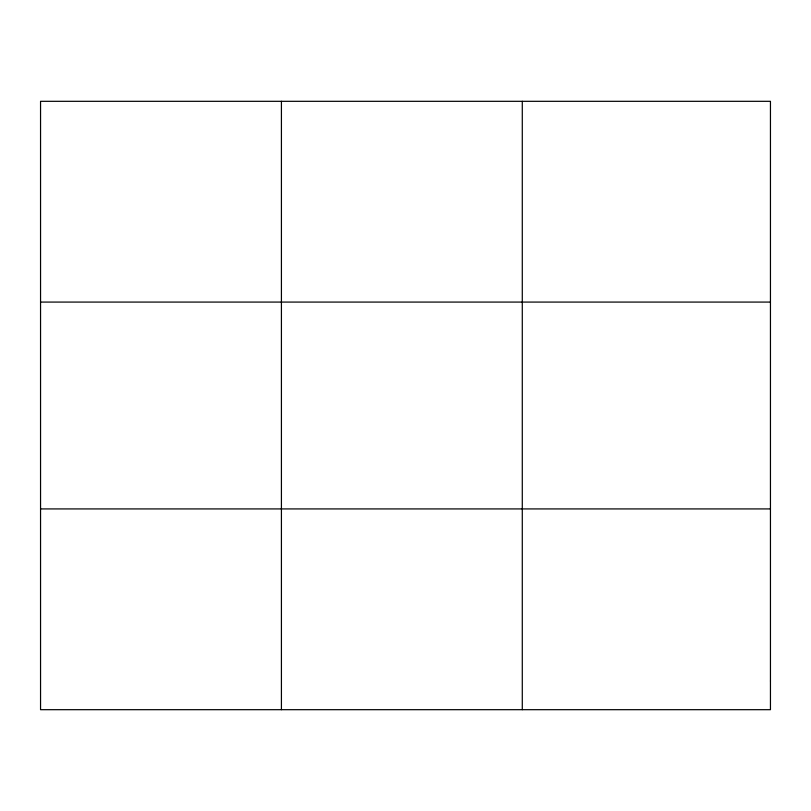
<?xml version="1.0" encoding="UTF-8"?>
<svg xmlns="http://www.w3.org/2000/svg" width="811" height="811" viewBox="0 0 811 811"><rect width="100%" height="100%" fill="white"/><g stroke="black" fill="none" stroke-linecap="round" stroke-linejoin="round"><path stroke-width="1.22" d="M281.417 101.314L281.417 709.686M522.284 101.314L522.284 709.686M40.55 302.077L770.45 302.077M40.55 508.923L770.45 508.923M770.45 681.007L770.45 709.686L40.55 709.686L40.55 101.314L770.45 101.314L770.45 681.007"/></g></svg>
